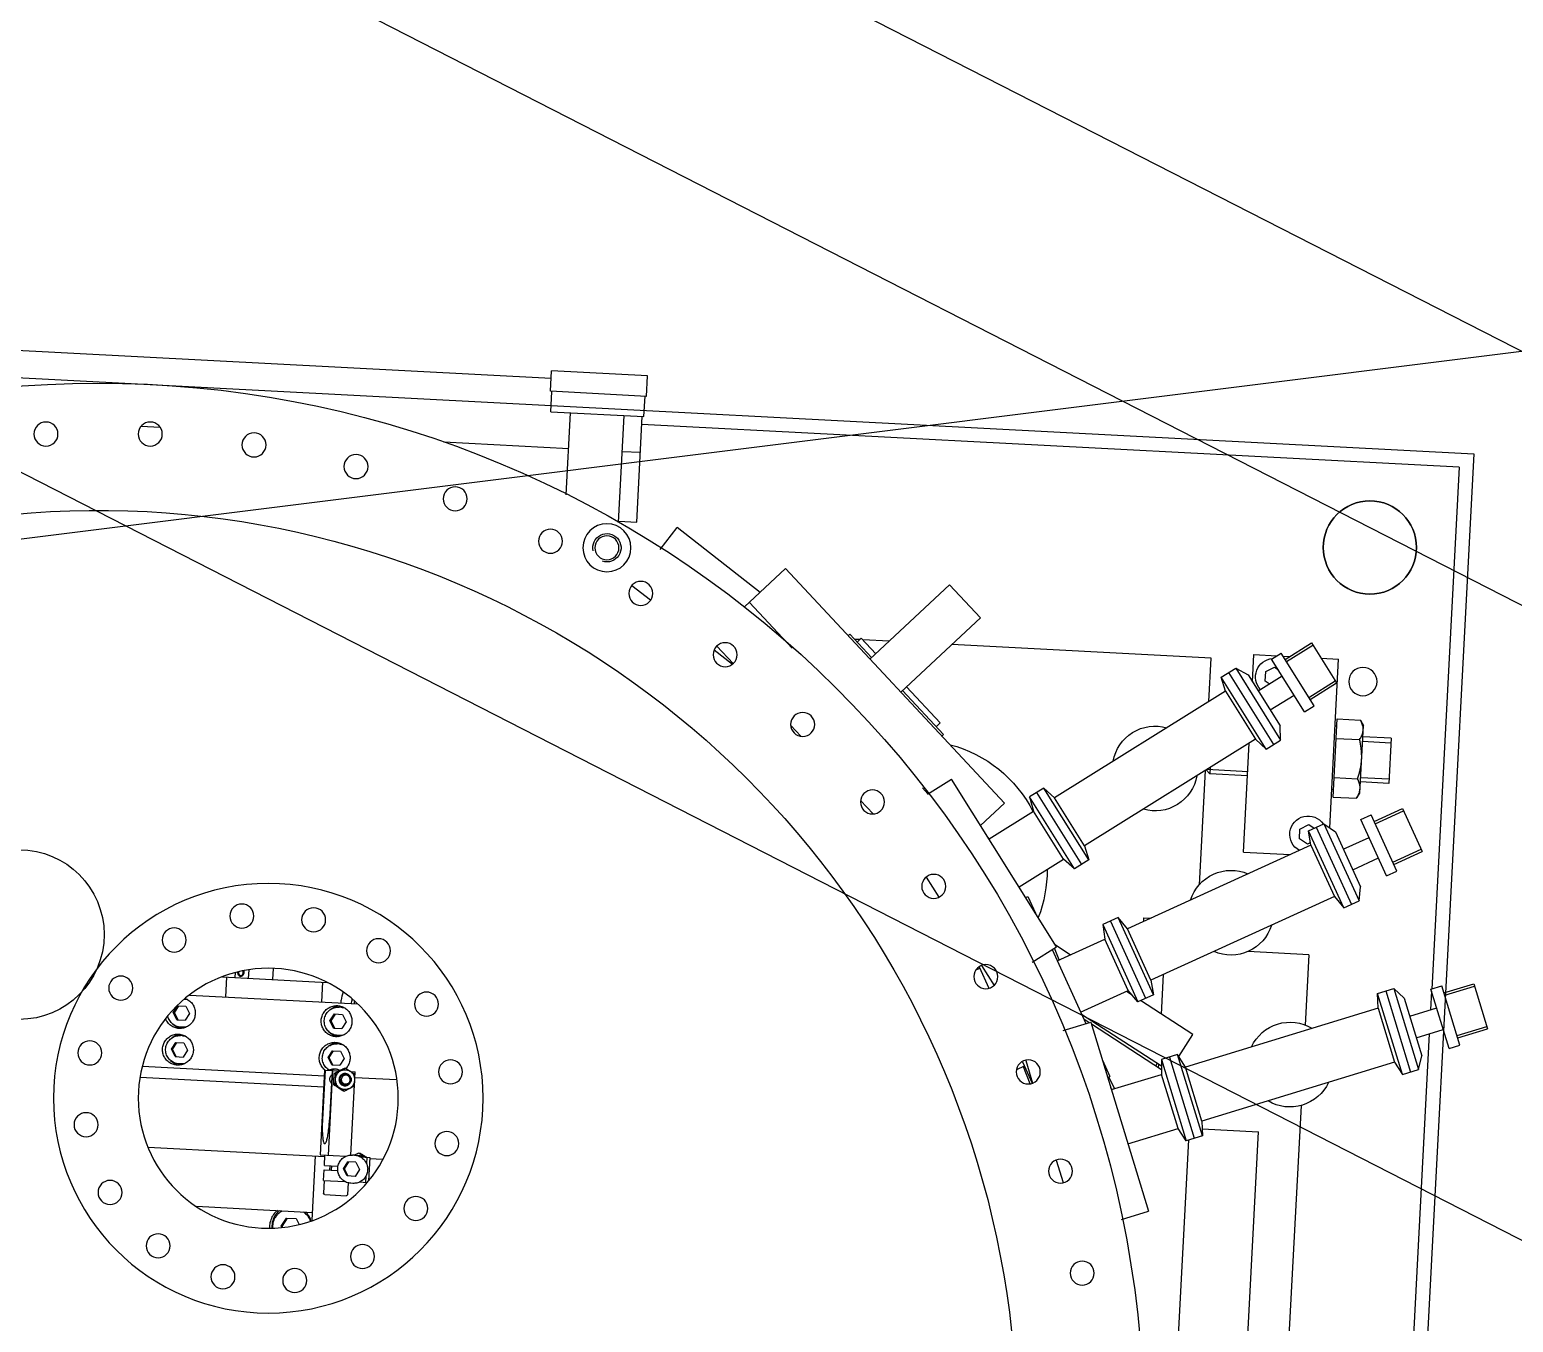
# Model space of a CAD drawing. Extents: x -50 to 48714, y -13211 to 6743.
# Drawn here: x 24162 to 24687, y -339 to 118 of the extents above; entities that cross this region are included whole.
import ezdxf

# ---------------------------------------------------------------- set-up
doc = ezdxf.new("R2010")
doc.units = 0
doc.header["$LTSCALE"] = 50
doc.layers.get('0').update_dxf_attribs({"linetype": 'CONTINUOUS'})
doc.layers.add('UE46_01$0$BETON', color=9, linetype='CONTINUOUS')
doc.layers.add('UE46_HMI$0$MEDIENVERSORGUN', color=40, linetype='CONTINUOUS')

# ---------------------------------------------------------------- blocks, each defined once
blk = doc.blocks.new('UE46_HMI')
at = {"layer": 'UE46_HMI$0$MEDIENVERSORGUN'}
blk.add_line((9447.06, 224.31), (6089.47, -195.47), dxfattribs=at)
blk = doc.blocks.new('UE46_01$0$GK_UE46PGM_O')
for p, q in [((-120.6, 382.3), (-86.6, 382.3)), ((-120.6, 375), (-120.6, 382.3)), ((-86.6, 375), (-86.6, 382.3)), ((-86.6, 379.5), (113.57, 379.5)), ((-120.6, 375), (-86.6, 375)), ((-120.1, 367.8), (-120.1, 375)), ((-87.1, 367.8), (-87.1, 375)), ((-87.1, 367.8), (-120.1, 367.8)), ((-119.5, 330.4), (-119.5, 367.8)), ((-113.1, 329.87), (-113.1, 367.8)), ((-94.1, 338.76), (-94.1, 367.8)), ((-409, 365), (-409, 180.13)), ((-409, 365), (-119.5, 365)), ((-119.5, 355), (-113.1, 355)), ((-94.1, 355), (-49.86, 355)), ((50.66, 355), (57.34, 355)), ((-164.4, 307.85), (-133.9, 329.2)), ((-128.29, 321.18), (-133.9, 329.2)), ((-113.1, 330.4), (-119.5, 330.4)), ((-254.59, 237.86), (-172.94, 316.7)), ((-159.15, 302.42), (-172.94, 316.7)), ((-242.67, 302.89), (-231.16, 314)), ((-204.41, 286.31), (-231.16, 314)), ((-118.99, 307.9), (-125.82, 303.12)), ((-360.17, 300.18), (-369.73, 286.53)), ((-351.65, 293.17), (-360.66, 299.48)), ((-351.16, 293.87), (-360.17, 300.18)), ((-215.92, 275.2), (-242.67, 302.89)), ((-160.79, 304.11), (-176.78, 288.67)), ((-370, 235.19), (-370, 295)), ((-363.8, 295), (-370, 295)), ((-362.25, 278.03), (-349.63, 296.05)), ((-350.37, 295), (-352.78, 295)), ((-346.35, 293.76), (-349.63, 296.05)), ((-340, 295), (-348.12, 295)), ((-340, 285.4), (-340, 295)), ((-204.97, 286.89), (-196.88, 294.7)), ((-196.32, 294.12), (-196.88, 294.7)), ((-358.97, 275.74), (-346.35, 293.76)), ((-333.82, 289.87), (-351.03, 265.29)), ((-347.5, 290.96), (-348.86, 290.18)), ((-344.5, 289.23), (-347.5, 290.96)), ((-344.5, 285.77), (-344.5, 289.23)), ((-333.82, 289.87), (-338.35, 287.75)), ((-328.91, 286.42), (-333.82, 289.87)), ((-325, 293), (-233.12, 293)), ((-325, 277.59), (-325, 293)), ((-210.87, 293), (-201.52, 293)), ((-206.36, 288.32), (-200.96, 293.53)), ((-199.57, 292.1), (-200.96, 293.53)), ((-200.45, 293), (-198.64, 293)), ((-360.72, 280.22), (-369.73, 286.53)), ((-360.23, 280.92), (-369.24, 287.23)), ((-338.35, 287.75), (-350.59, 270.27)), ((-342.18, 282.29), (-350.37, 288.03)), ((-331.36, 288.15), (-348.57, 263.57)), ((-346.11, 261.85), (-328.91, 286.42)), ((-345.95, 284.93), (-344.5, 285.77)), ((-330.68, 281.56), (-328.91, 286.42)), ((-150.09, 288.03), (-156.17, 282.16)), ((-149.25, 286.72), (-155.96, 282.02)), ((-346.77, 275.74), (-354.96, 281.47)), ((-330.68, 281.56), (-342.15, 265.18)), ((-330.68, 281.56), (-272.25, 240.65)), ((-378.93, 273.86), (-380, 272)), ((-370.6, 273.86), (-378.93, 273.86)), ((-370.6, 246.14), (-370.6, 273.86)), ((-358.97, 275.74), (-362.25, 278.03)), ((-231.77, 261.01), (-216.48, 275.77)), ((-230.46, 265.05), (-217.87, 277.21)), ((-390, 268), (-380, 268)), ((-390, 268), (-390, 252)), ((-380, 248), (-380, 272)), ((-370.6, 271.24), (-370, 271.24)), ((-351.03, 265.29), (-350.59, 270.27)), ((-380, 266.4), (-390, 266.4)), ((-370.6, 266.93), (-378.93, 266.93)), ((-346.11, 261.85), (-351.03, 265.29)), ((-342.15, 265.18), (-346.11, 261.85)), ((-342.15, 265.18), (-283.72, 224.27)), ((-340, 225), (-340, 263.67)), ((-229.07, 263.61), (-230.46, 265.05)), ((-231.21, 260.43), (-231.77, 261.01)), ((-177.74, 261.32), (-181.39, 257.8)), ((-380, 253.6), (-390, 253.6)), ((-390, 252), (-380, 252)), ((-370.6, 253.07), (-378.93, 253.07)), ((-325.61, 253.6), (-340, 253.6)), ((-340, 252), (-326.6, 252)), ((-326.6, 254.29), (-326.6, 252)), ((-326.6, 252), (-325.25, 253.35)), ((-325, 212.7), (-325, 253.17)), ((-378.93, 246.14), (-380, 248)), ((-370.6, 248.75), (-370, 248.75)), ((-395.37, 243.32), (-403.06, 228.54)), ((-386, 237.48), (-395.76, 242.56)), ((-385.61, 238.24), (-395.37, 243.32)), ((-370.6, 246.14), (-378.93, 246.14)), ((-285.5, 219.41), (-268.29, 243.98)), ((-283.04, 217.68), (-265.83, 242.26)), ((-275.67, 188.11), (-235.52, 245.45)), ((-272.25, 240.65), (-268.29, 243.98)), ((-268.29, 243.98), (-263.37, 240.54)), ((-227.26, 239.67), (-235.52, 245.45)), ((-225.35, 241.77), (-227.41, 239.77)), ((-394.54, 221.09), (-384.38, 240.61)), ((-390.99, 219.24), (-380.83, 238.76)), ((-380.83, 238.76), (-384.38, 240.61)), ((-367.89, 236.53), (-381.75, 209.92)), ((-367.89, 236.53), (-372.11, 233.85)), ((-362.57, 233.76), (-367.89, 236.53)), ((-283.72, 224.27), (-272.25, 240.65)), ((-280.58, 215.96), (-263.37, 240.54)), ((-263.37, 240.54), (-265.01, 235.58)), ((-246.62, 229.6), (-254.59, 237.86)), ((-375.19, 227.93), (-384.06, 232.55)), ((-372.11, 233.85), (-381.96, 214.92)), ((-365.23, 235.15), (-379.09, 208.54)), ((-376.42, 207.15), (-362.57, 233.76)), ((-362.5, 235.96), (-364.54, 234.79)), ((-363.69, 228.71), (-362.57, 233.76)), ((-359.5, 234.23), (-362.5, 235.96)), ((-359.5, 230.77), (-359.5, 234.23)), ((-276.48, 219.2), (-265.01, 235.58)), ((-249.86, 224.97), (-265.01, 235.58)), ((-203.77, 236.19), (-208.41, 231.71)), ((-393.3, 223.46), (-403.06, 228.54)), ((-392.91, 224.22), (-402.66, 229.3)), ((-363.69, 228.71), (-372.93, 210.97)), ((-363.69, 228.71), (-300.43, 195.78)), ((-363.49, 229.61), (-362.5, 229.03)), ((-362.5, 229.03), (-359.5, 230.77)), ((-390.99, 219.24), (-394.54, 221.09)), ((-378.88, 220.84), (-387.75, 225.45)), ((-340, 225), (-356.56, 225)), ((-283.72, 224.27), (-285.5, 219.41)), ((-249.91, 225.01), (-249.42, 225.6)), ((-285.5, 219.41), (-280.58, 215.96)), ((-280.58, 215.96), (-276.48, 219.2)), ((-261.33, 208.59), (-276.48, 219.2)), ((-381.75, 209.92), (-381.96, 214.92)), ((-372.93, 210.97), (-376.42, 207.15)), ((-372.93, 210.97), (-309.67, 178.04)), ((-228.37, 210.33), (-233.15, 203.5)), ((-376.42, 207.15), (-381.75, 209.92)), ((-264.64, 205.33), (-267.61, 199.63)), ((-263.88, 204.94), (-264.64, 205.33)), ((-310.79, 172.98), (-296.93, 199.59)), ((-306, 200), (-308.54, 200)), ((-306, 198.68), (-306, 200)), ((-300.43, 195.78), (-296.93, 199.59)), ((-296.93, 199.59), (-291.61, 196.82)), ((-309.67, 178.04), (-300.43, 195.78)), ((-294.27, 198.21), (-308.12, 171.6)), ((-291.61, 196.82), (-305.46, 170.21)), ((-291.61, 196.82), (-292.59, 191.7)), ((-365, 190), (-365, 165.04)), ((-365, 190), (-343.43, 190)), ((-301.82, 173.96), (-292.59, 191.7)), ((-276.18, 183.15), (-292.59, 191.7)), ((-274.15, 187.05), (-287.44, 161.52)), ((-280.7, 185.51), (-275.32, 188.61)), ((-276.89, 183.52), (-274.97, 187.62)), ((-267.31, 182.26), (-275.67, 188.11)), ((-423.75, 182.75), (-429.45, 167.1)), ((-413.71, 178.19), (-424.04, 181.95)), ((-413.41, 178.99), (-423.75, 182.75)), ((-420.03, 160.83), (-412.5, 181.5)), ((-416.27, 159.46), (-408.74, 180.13)), ((-408.74, 180.13), (-412.5, 181.5)), ((-409, 179.42), (-409, 172.77)), ((-395.63, 179.61), (-405.89, 151.42)), ((-392.81, 178.59), (-403.07, 150.4)), ((-395.63, 179.61), (-399.46, 176.4)), ((-389.99, 177.56), (-395.63, 179.61)), ((-314, 166.28), (-314, 180.29)), ((-249.54, 180.1), (-254.31, 173.29)), ((-248.74, 179.57), (-252.54, 172.25)), ((-247.77, 178.51), (-248.96, 179.13)), ((-401.74, 170.13), (-411.14, 173.55)), ((-399.46, 176.4), (-406.76, 156.35)), ((-400.25, 149.37), (-389.99, 177.56)), ((-390.44, 172.41), (-389.99, 177.56)), ((-309.67, 178.04), (-310.79, 172.98)), ((-305.46, 170.21), (-301.82, 173.96)), ((-303.27, 172.47), (-301.23, 173.65)), ((-285.41, 165.41), (-301.82, 173.96)), ((-390.44, 172.41), (-397.28, 153.61)), ((-390.44, 172.41), (-323.42, 148.01)), ((-325.5, 159.64), (-306.37, 170.68)), ((-310.79, 172.98), (-305.46, 170.21)), ((-419.11, 163.33), (-429.45, 167.1)), ((-418.82, 164.14), (-429.16, 167.9)), ((-404.48, 162.61), (-413.87, 166.04)), ((-409, 164.26), (-409, -164.26)), ((-314.95, 147.83), (-285.81, 164.65)), ((-288.54, 161.92), (-286.67, 163)), ((0.71, 165.98), (0.71, 162)), ((9.19, 162), (9.19, 164.98)), ((12.02, 162.8), (12.24, 162.8)), ((12.87, 164), (12.87, 164.07)), ((13.08, 164), (13.08, 164.02)), ((14.05, 163.78), (14.05, 162)), ((-416.27, 159.46), (-420.03, 160.83)), ((-320.88, 151.64), (-325.5, 159.64)), ((-315.02, 146.64), (-289.46, 161.39)), ((-289.18, 162.15), (-313.12, 96.38)), ((-279.63, 158.68), (-289.18, 162.15)), ((18.47, 162), (-18.67, 162)), ((-17, 162), (-17, 155)), ((17, 162), (17, 155)), ((-405.89, 151.42), (-406.76, 156.35)), ((-397.28, 153.61), (-400.25, 149.37)), ((-397.28, 153.61), (-330.26, 129.22)), ((-330.71, 124.06), (-320.45, 152.25)), ((-323.42, 148.01), (-320.45, 152.25)), ((-320.45, 152.25), (-314.81, 150.2)), ((29.66, 155), (-29.74, 155)), ((-28.7, 155), (-28.7, 155.8)), ((-27.68, 155), (-27.68, 156)), ((-24, 153.5), (-23.3, 153.5)), ((-23.97, 155), (-23.97, 156)), ((-400.25, 149.37), (-405.89, 151.42)), ((-330.26, 129.22), (-323.42, 148.01)), ((-317.63, 151.23), (-327.89, 123.04)), ((-314.81, 150.2), (-325.08, 122.01)), ((-314.81, 150.2), (-315.12, 144.99)), ((-314, 147.22), (-314, 148.38)), ((-312.92, 147.85), (-313.42, 148.71)), ((-293.99, 148.94), (-296.96, 143.24)), ((-266.88, 147.4), (-269.75, 139.52)), ((-24.65, 151), (-26.08, 148.5)), ((-26.08, 148.5), (-24.65, 146)), ((-21.79, 151), (-24.65, 151)), ((-20.75, 148.5), (-22.18, 151)), ((-22.18, 146), (-20.75, 148.5)), ((-20.36, 148.5), (-21.79, 151)), ((-21.79, 146), (-20.36, 148.5)), ((-20.75, 148.5), (-20.36, 148.5)), ((30.87, 151), (29.44, 148.5)), ((29.44, 148.5), (30.87, 146)), ((33.73, 151), (30.87, 151)), ((34.77, 148.5), (33.34, 151)), ((33.34, 146), (34.77, 148.5)), ((35.16, 148.5), (33.73, 151)), ((33.73, 146), (35.16, 148.5)), ((34.77, 148.5), (35.16, 148.5)), ((-321.96, 126.19), (-315.12, 144.99)), ((-297.73, 138.66), (-315.12, 144.99)), ((-298.6, 139.42), (-296.52, 143.01)), ((-296.21, 142.85), (-296.96, 143.24)), ((-265.76, 146.87), (-269.62, 139.44)), ((-266.07, 145.2), (-268.83, 139.28)), ((-263.91, 144.08), (-266.51, 145.43)), ((-21.79, 146), (-24.65, 146)), ((-24, 143.5), (-23.3, 143.5)), ((33.73, 146), (30.87, 146)), ((31.52, 143.5), (32.22, 143.5)), ((-365, 136.59), (-365, 34.5)), ((-298.55, 138.96), (-298.6, 139.04)), ((-297.79, 138.69), (-297.47, 139.38)), ((-24.65, 138), (-26.08, 135.5)), ((-21.79, 138), (-24.65, 138)), ((-24, 140.5), (-23.3, 140.5)), ((-20.75, 135.5), (-22.18, 138)), ((-20.36, 135.5), (-21.79, 138)), ((30.87, 138), (29.44, 135.5)), ((33.73, 138), (30.87, 138)), ((31.52, 140.5), (32.22, 140.5)), ((34.77, 135.5), (33.34, 138)), ((35.16, 135.5), (33.73, 138)), ((-26.34, 132.04), (-26.72, 132.04)), ((-26.08, 135.5), (-24.65, 133)), ((-21.79, 133), (-24.65, 133)), ((-23.33, 131.5), (-22.8, 131.5)), ((-22.18, 133), (-20.75, 135.5)), ((-21.79, 133), (-20.36, 135.5)), ((-20.75, 135.5), (-20.36, 135.5)), ((29.44, 135.5), (30.87, 133)), ((33.73, 133), (30.87, 133)), ((33.34, 133), (34.77, 135.5)), ((33.73, 133), (35.16, 135.5)), ((34.77, 135.5), (35.16, 135.5)), ((-350.5, -126.5), (-350.5, 126.5)), ((-330.5, 126.5), (-350.5, 126.5)), ((-330.26, 129.22), (-330.71, 124.06)), ((-325.08, 122.01), (-321.96, 126.19)), ((-304.57, 119.87), (-321.96, 126.19)), ((-30.25, 129), (-45, 129)), ((-30.25, 101.46), (-30.25, 131)), ((-28.55, 131), (-30.25, 131)), ((-19.38, 131), (-24.51, 131)), ((-22.87, 130.02), (-23.26, 130.02)), ((-22.87, 125.98), (-23.26, 125.98)), ((-22.33, 101), (-22.33, 131)), ((-22.04, 131), (-22.04, 113.5)), ((-19.53, 131), (-19.53, 113.5)), ((-19.38, 131), (-19.38, 101)), ((45.08, 129), (-19.38, 129)), ((31.52, 130.5), (32.22, 130.5)), ((-330.71, 124.06), (-325.08, 122.01)), ((-326, -122.35), (-326, 122.35)), ((-26.34, 123.96), (-26.72, 123.96)), ((-19.38, 125), (45.61, 125)), ((-279.49, 112.77), (-282.35, 104.9)), ((-41.52, 100.5), (-36.98, 100.5)), ((-36.98, 101), (-36.98, 92.74)), ((-33.62, 101), (-36.98, 101)), ((-35.93, 101), (-35.93, 98.67)), ((-32.97, 102.27), (-33.53, 102.27)), ((-31.47, 101.5), (-30.77, 101.5)), ((-19.38, 101), (-28.62, 101)), ((-21.06, 97.25), (-21.06, 101)), ((41.54, 100.5), (-21.06, 100.5)), ((-17.76, 77.71), (-17.76, 100.5)), ((-303.71, 92.95), (-313.12, 96.38)), ((-32.12, 99), (-33.55, 96.5)), ((-33.55, 96.5), (-32.12, 94)), ((-32.12, 99), (-29.26, 99)), ((-28.22, 96.5), (-29.65, 99)), ((-29.65, 94), (-28.22, 96.5)), ((-27.83, 96.5), (-29.26, 99)), ((-29.26, 94), (-27.83, 96.5)), ((-28.22, 96.5), (-27.83, 96.5)), ((-21.06, 97.25), (-25.86, 97.25)), ((-21.06, 95.75), (-25.86, 95.75)), ((-23.55, 97.25), (-23.55, 95.75)), ((-23.05, 95.75), (-23.05, 97.25)), ((-21.06, 92), (-21.06, 95.75)), ((-36.5, 92), (-33.62, 92)), ((-35.93, 94.33), (-35.93, 92)), ((-32.12, 94), (-29.26, 94)), ((-31.47, 91.5), (-30.77, 91.5)), ((-29.8, 91.61), (-29.8, 87.5)), ((-21.06, 92), (-28.62, 92)), ((-21.3, 92), (-21.3, 87.5)), ((-21.8, 87), (-29.3, 87)), ((23.36, 80.5), (-17.76, 80.5)), ((-12.11, 78), (-13.25, 76.02)), ((-8.66, 78), (-12.11, 78)), ((-7.28, 75), (-9.01, 78)), ((-6.93, 75), (-8.66, 78)), ((-7.49, 74.63), (-7.28, 75)), ((-7.28, 75), (-6.93, 75)), ((-7.16, 74.6), (-6.93, 75))]:
    blk.add_line(p, q)
for points in [[(11.03, 164.53), (11.01, 164.44), (10.99, 164.36), (10.98, 164.27), (10.97, 164.18), (10.96, 164.09), (10.96, 164)], [(10.96, 164), (10.98, 163.71), (11.04, 163.43), (11.14, 163.17), (11.27, 162.94), (11.43, 162.75), (11.61, 162.62), (11.81, 162.53), (12.02, 162.5), (12.23, 162.53), (12.43, 162.61), (12.61, 162.75), (12.77, 162.94), (12.9, 163.17), (13, 163.42), (13.06, 163.7), (13.08, 164)], [(11.24, 164.47), (11.22, 164.4), (11.2, 164.32), (11.19, 164.24), (11.18, 164.16), (11.17, 164.09), (11.17, 164)], [(12.02, 162.8), (11.86, 162.82), (11.7, 162.89), (11.55, 163), (11.42, 163.15), (11.32, 163.33), (11.24, 163.54), (11.19, 163.76), (11.17, 164)], [(12.87, 164), (12.85, 163.77), (12.81, 163.54), (12.73, 163.34), (12.62, 163.15), (12.49, 163), (12.35, 162.89), (12.19, 162.82), (12.02, 162.8)], [(-28.61, 128), (-28.58, 128.31), (-28.49, 128.61), (-28.35, 128.89), (-28.15, 129.13), (-27.91, 129.33), (-27.64, 129.48), (-27.34, 129.57), (-27.03, 129.6), (-26.72, 129.57), (-26.43, 129.48), (-26.15, 129.33), (-25.91, 129.13), (-25.71, 128.89), (-25.57, 128.61), (-25.48, 128.32), (-25.45, 128)], [(-28.61, 128), (-28.58, 127.69), (-28.49, 127.39), (-28.35, 127.11), (-28.15, 126.87), (-27.91, 126.67), (-27.64, 126.52), (-27.34, 126.43), (-27.03, 126.4), (-26.72, 126.43), (-26.43, 126.52), (-26.15, 126.67), (-25.91, 126.87), (-25.71, 127.11), (-25.57, 127.39), (-25.48, 127.68), (-25.45, 128)], [(-26.76, 130), (-26.38, 129.96), (-26.01, 129.85), (-25.67, 129.67), (-25.36, 129.41), (-25.12, 129.11), (-24.94, 128.77), (-24.82, 128.4), (-24.78, 128)], [(-26.76, 126), (-26.38, 126.04), (-26.01, 126.15), (-25.67, 126.33), (-25.36, 126.59), (-25.12, 126.89), (-24.94, 127.23), (-24.82, 127.6), (-24.78, 128)]]:
    blk.add_lwpolyline(points)
for centre, radius in [((17.15, 350.57), 4.25), ((54, 352.5), 4.25), ((90.85, 350.57), 4.25), ((-379, 335), 16.5), ((-19.29, 344.8), 4.25), ((-54.93, 335.25), 4.25), ((-109.44, 320.76), 8.5), ((-89.37, 322.02), 4.25), ((-109.44, 320.76), 4.25), ((-122.25, 305.27), 4.25), ((-379, 287.5), 5), ((-153.19, 285.18), 4.25), ((-181.87, 261.96), 4.25), ((-207.96, 235.87), 4.25), ((-231.18, 207.19), 4.25), ((0, 120), 76), ((-12.71, 183.9), 4.25), ((12.71, 183.9), 4.25), ((-251.27, 176.25), 4.25), ((-36.2, 174.17), 4.25), ((36.2, 174.17), 4.25), ((0, 120), 46), ((-54.17, 156.2), 4.25), ((54.17, 156.2), 4.25), ((-268.02, 143.37), 4.25), ((-63.9, 132.71), 4.25), ((63.9, 132.71), 4.25), ((-281.25, 108.93), 4.25), ((-63.9, 107.29), 4.25), ((63.9, 107.29), 4.25), ((-54.17, 83.8), 4.25), ((54.17, 83.8), 4.25), ((-290.8, 73.29), 4.25), ((-36.2, 65.83), 4.25), ((36.2, 65.83), 4.25), ((-12.71, 56.1), 4.25), ((12.71, 56.1), 4.25)]:
    blk.add_circle(centre, radius)
for centre, radius, start, end in [((54, 0), 370, 81.4507, 61.9719), ((-109.44, 320.76), 5, 345, 285), ((54, 0), 325, 10.3501, 235.0113), ((-347.5, 287.5), 6.5, 314.1957, 81.8562), ((-307.2, 252.92), 15, 6.9373, 103.0627), ((-225, 212.5), 46, 101.7245, 150.0512), ((-307.2, 252.92), 15, 186.9373, 283.0627), ((-362.5, 232.5), 6.5, 295.3407, 142.849), ((-336.68, 203.37), 15, 14.4373, 110.5627), ((-225, 212.5), 46, 176.5959, 198.1844), ((-336.68, 203.37), 15, 194.4373, 290.5627), ((-360.35, 150.81), 15, 21.9373, 118.0627), ((-360.35, 150.81), 15, 201.9373, 298.0627), ((-284.85, 139.23), 13.75, 179.2228, 180.7771), ((-29.3, 87.5), 0.5, 180, 270), ((-21.8, 87.5), 0.5, 270, 0)]:
    blk.add_arc(centre, radius, start, end)
for points, start_tangent, end_tangent in [([(-380, 270.39), (-379.95, 271.09), (-379.81, 271.79), (-379.59, 272.48), (-379.29, 273.17), (-378.93, 273.86)], (0, 1), (0.5, 0.866025)), ([(-378.93, 266.93), (-379.29, 267.62), (-379.59, 268.3), (-379.81, 268.99), (-379.95, 269.69), (-380, 270.39)], (-0.5, 0.866025), (0, 1)), ([(-380, 260), (-379.95, 261.4), (-379.81, 262.79), (-379.59, 264.18), (-379.29, 265.55), (-378.93, 266.93)], (0, 1), (0.27735, 0.960769)), ([(-378.93, 253.07), (-379.29, 254.45), (-379.59, 255.82), (-379.81, 257.2), (-379.95, 258.6), (-380, 260)], (-0.27735, 0.960769), (0, 1)), ([(-380, 249.61), (-379.95, 250.31), (-379.81, 251), (-379.59, 251.69), (-379.29, 252.38), (-378.93, 253.07)], (0, 1), (0.5, 0.866025)), ([(-378.93, 246.14), (-379.29, 246.83), (-379.59, 247.52), (-379.81, 248.21), (-379.95, 248.91), (-380, 249.61)], (-0.5, 0.866025), (0, 1)), ([(11.21, 164.48), (11.17, 164.35), (11.14, 164)], (-0.283552, -0.958957), (0, -1)), ([(11.14, 164), (11.17, 163.65), (11.28, 163.32), (11.44, 163.06), (11.65, 162.86), (11.9, 162.76), (12.02, 162.75)], (0, -1), (1, 0)), ([(11.17, 164), (11.19, 164.25), (11.24, 164.47)], (0, 1), (0.290433, 0.956895)), ([(12.02, 162.8), (11.93, 162.81), (11.76, 162.86), (11.6, 162.96), (11.45, 163.11), (11.33, 163.29), (11.25, 163.51), (11.19, 163.75), (11.17, 164)], (-1, 0), (0, 1)), ([(12.87, 164), (12.85, 163.75), (12.8, 163.51), (12.71, 163.29), (12.59, 163.11), (12.45, 162.96), (12.28, 162.86), (12.11, 162.81), (12.02, 162.8)], (0, -1), (-1, 0)), ([(12.02, 162.75), (12.15, 162.76), (12.39, 162.86), (12.6, 163.06), (12.76, 163.32), (12.87, 163.65), (12.9, 164)], (1, 0), (0, 1)), ([(12.87, 164.07), (12.87, 164)], (0.041747, -0.999128), (0, -1)), ([(12.9, 164), (12.9, 164.06)], (0, 1), (-0.035227, 0.999379)), ([(-24.5, 158.87), (-23.97, 156)], (0.356153, -0.934428), (0, -1)), ([(-22.7, 154), (-23.47, 153.94), (-24.96, 153.5), (-26.27, 152.66), (-27.28, 151.47), (-27.93, 150.05), (-28.15, 148.5)], (-1, 0), (0, -1)), ([(-27.7, 156.51), (-27.68, 156)], (0.103247, -0.994656), (0, -1)), ([(-24, 153.5), (-24.71, 153.45), (-25.22, 153.35)], (-1, 0), (-0.968831, -0.247722)), ([(-18.33, 148.5), (-18.41, 149.37), (-18.63, 150.21), (-19, 151), (-19.5, 151.71), (-20.11, 152.33), (-20.82, 152.83), (-21.6, 153.2), (-22.44, 153.42), (-23.3, 153.5)], (0, 1), (-1, 0)), ([(-22.32, 153.73), (-22.72, 153.85)], (-0.950279, 0.3114), (-0.971446, 0.237259)), ([(-17.24, 148.5), (-17.46, 150.05), (-18.11, 151.47), (-19.13, 152.66), (-20.43, 153.5), (-21.92, 153.94), (-22.7, 154)], (0, 1), (-1, 0)), ([(-20.32, 152.55), (-20.8, 152.95), (-22.32, 153.73)], (-0.733865, 0.679295), (-0.950279, 0.3114)), ([(31.21, 153.75), (30.56, 153.5), (29.25, 152.66), (28.24, 151.47), (27.59, 150.05), (27.37, 148.5)], (-0.954317, -0.298796), (0, -1)), ([(31.47, 153.5), (30.81, 153.45), (30.3, 153.35)], (-0.999949, -0.0101), (-0.968831, -0.247722)), ([(31.52, 153.5), (31.47, 153.5)], (-1, 0), (-0.999949, -0.0101)), ([(-28.15, 148.5), (-27.93, 146.95), (-27.28, 145.53), (-26.27, 144.34), (-24.96, 143.5), (-23.47, 143.06), (-22.7, 143)], (0, -1), (1, 0)), ([(-23.3, 143.5), (-22.44, 143.58), (-21.6, 143.8), (-20.82, 144.17), (-20.11, 144.67), (-19.5, 145.29), (-19, 146), (-18.63, 146.79), (-18.41, 147.63), (-18.33, 148.5)], (1, 0), (0, 1)), ([(-22.7, 143), (-21.92, 143.06), (-20.43, 143.5), (-19.13, 144.34), (-18.11, 145.53), (-17.46, 146.95), (-17.24, 148.5)], (1, 0), (0, 1)), ([(27.37, 148.5), (27.59, 146.95), (28.24, 145.53), (29.25, 144.34), (30.56, 143.5), (32.05, 143.06), (32.82, 143)], (0, -1), (1, 0)), ([(32.22, 143.5), (33.09, 143.58), (33.92, 143.8), (34.7, 144.17), (35.41, 144.67), (36.02, 145.29), (36.52, 146), (36.89, 146.79), (37.02, 147.22)], (1, 0), (0.254073, 0.967185)), ([(-25.22, 143.65), (-24.71, 143.55), (-24, 143.5)], (0.968831, -0.247722), (1, 0)), ([(-23.53, 143.02), (-22.72, 143.15)], (0.99617, 0.087438), (0.971446, 0.237259)), ([(-22.72, 143.15), (-22.32, 143.27)], (0.971446, 0.237259), (0.950279, 0.3114)), ([(-22.32, 143.27), (-20.8, 144.05), (-20.32, 144.45)], (0.950279, 0.3114), (0.733865, 0.679296)), ([(30.3, 143.65), (30.81, 143.55), (31.52, 143.5)], (0.968831, -0.247722), (1, 0)), ([(31.99, 143.02), (32.8, 143.15)], (0.99617, 0.087438), (0.971446, 0.237259)), ([(32.8, 143.15), (33.2, 143.27)], (0.971446, 0.237259), (0.950279, 0.3114)), ([(32.82, 143), (33.6, 143.06), (35.09, 143.5), (36.4, 144.34), (37.41, 145.53), (37.75, 146.14)], (1, 0), (0.4264, 0.904535)), ([(33.2, 143.27), (34.72, 144.05), (35.21, 144.45)], (0.950279, 0.3114), (0.733865, 0.679296)), ([(-22.7, 141), (-23.47, 140.94), (-24.96, 140.5), (-26.27, 139.66), (-27.28, 138.47), (-27.93, 137.05), (-28.15, 135.5)], (-1, 0), (0, -1)), ([(-24, 140.5), (-24.71, 140.45), (-25.22, 140.35)], (-1, 0), (-0.968831, -0.247722)), ([(-18.33, 135.5), (-18.41, 136.37), (-18.63, 137.21), (-19, 138), (-19.5, 138.71), (-20.11, 139.33), (-20.82, 139.83), (-21.6, 140.2), (-22.44, 140.42), (-23.3, 140.5)], (0, 1), (-1, 0)), ([(-22.32, 140.73), (-22.72, 140.85)], (-0.950279, 0.3114), (-0.971446, 0.237259)), ([(-17.24, 135.5), (-17.46, 137.05), (-18.11, 138.47), (-19.13, 139.66), (-20.43, 140.5), (-21.92, 140.94), (-22.7, 141)], (0, 1), (-1, 0)), ([(-20.32, 139.55), (-20.8, 139.95), (-22.32, 140.73)], (-0.733865, 0.679295), (-0.950279, 0.3114)), ([(32.82, 141), (32.05, 140.94), (30.56, 140.5), (29.25, 139.66), (28.24, 138.47), (27.59, 137.05), (27.37, 135.5)], (-1, 0), (0, -1)), ([(31.52, 140.5), (30.81, 140.45), (30.3, 140.35)], (-1, 0), (-0.968831, -0.247722)), ([(37.19, 135.5), (37.11, 136.37), (36.89, 137.21), (36.52, 138), (36.02, 138.71), (35.41, 139.33), (34.7, 139.83), (33.92, 140.2), (33.09, 140.42), (32.22, 140.5)], (0, 1), (-1, 0)), ([(33.2, 140.73), (32.8, 140.85)], (-0.950279, 0.3114), (-0.971446, 0.237259)), ([(38.28, 135.5), (38.06, 137.05), (37.41, 138.47), (36.4, 139.66), (35.09, 140.5), (33.6, 140.94), (32.82, 141)], (0, 1), (-1, 0)), ([(35.21, 139.55), (34.72, 139.95), (33.2, 140.73)], (-0.733865, 0.679295), (-0.950279, 0.3114)), ([(-28.49, 131.03), (-28.14, 131.24), (-27.79, 131.44), (-27.43, 131.64), (-27.08, 131.84), (-26.72, 132.04)], (0.863618, 0.504147), (0.87397, 0.485981)), ([(-25.03, 131.03), (-25.44, 131.23), (-25.87, 131.38), (-26.31, 131.47), (-26.76, 131.5), (-27.22, 131.47), (-27.66, 131.38), (-28.09, 131.23), (-28.49, 131.03)], (-0.863618, 0.504147), (-0.863618, -0.504147)), ([(-28.15, 135.5), (-27.93, 133.95), (-27.28, 132.53), (-26.85, 131.93)], (0, -1), (0.6456, -0.763675)), ([(-26.72, 132.04), (-26.39, 131.84), (-26.06, 131.64), (-25.72, 131.44), (-25.38, 131.24), (-25.03, 131.03)], (0.852045, -0.523469), (0.863618, -0.504147)), ([(-24.56, 131.03), (-24.91, 131.24), (-25.27, 131.44), (-25.62, 131.64), (-25.98, 131.84), (-26.34, 132.04)], (-0.863618, 0.504147), (-0.87397, 0.485981)), ([(-24.8, 131.17), (-24.77, 131.18), (-24.31, 131.36), (-23.83, 131.46), (-23.33, 131.5)], (0.904262, 0.426979), (1, 0)), ([(-23.33, 131.5), (-22.84, 131.46), (-22.36, 131.36), (-21.9, 131.18), (-21.56, 131.01)], (1, 0), (0.856199, -0.516646)), ([(-22.8, 131.5), (-22.2, 131.45), (-21.62, 131.29), (-21.07, 131.03), (-21.02, 131)], (1, 0), (0.855976, -0.517015)), ([(-21.08, 131.03), (-20.82, 131.17), (-20.11, 131.67), (-19.5, 132.29), (-19, 133), (-18.63, 133.79), (-18.41, 134.63), (-18.33, 135.5)], (0.893546, 0.448973), (0, 1)), ([(-20.88, 130.99), (-20.8, 131.05), (-20.32, 131.45)], (0.818343, 0.57473), (0.733865, 0.679296)), ([(-19.53, 131.02), (-19.13, 131.34), (-18.11, 132.53), (-17.46, 133.95), (-17.24, 135.5)], (0.812517, 0.582938), (0, 1)), ([(27.37, 135.5), (27.59, 133.95), (28.24, 132.53), (29.25, 131.34), (30.56, 130.5), (32.05, 130.06), (32.82, 130)], (0, -1), (1, 0)), ([(32.22, 130.5), (33.09, 130.58), (33.92, 130.8), (34.7, 131.17), (35.41, 131.67), (36.02, 132.29), (36.52, 133), (36.89, 133.79), (37.11, 134.63), (37.19, 135.5)], (1, 0), (0, 1)), ([(32.82, 130), (33.6, 130.06), (35.09, 130.5), (36.4, 131.34), (37.41, 132.53), (38.06, 133.95), (38.28, 135.5)], (1, 0), (0, 1)), ([(33.2, 130.27), (34.72, 131.05), (35.21, 131.45)], (0.950279, 0.3114), (0.733865, 0.679296)), ([(-30.22, 128), (-30.19, 128.46), (-30.11, 128.91), (-29.96, 129.34), (-29.76, 129.75), (-29.51, 130.13), (-29.21, 130.47), (-28.87, 130.78), (-28.49, 131.03)], (0, 1), (0.863618, 0.504147)), ([(-30.22, 128), (-30.22, 128.41), (-30.22, 128.81), (-30.21, 129.22), (-30.19, 129.62), (-30.18, 130.02)], (0, 1), (0.04263, 0.999091)), ([(-30.18, 125.98), (-30.19, 126.38), (-30.21, 126.78), (-30.22, 127.19), (-30.22, 127.59), (-30.22, 128)], (-0.04263, 0.999091), (0, 1)), ([(-28.49, 124.97), (-28.87, 125.22), (-29.21, 125.53), (-29.51, 125.87), (-29.76, 126.25), (-29.96, 126.66), (-30.11, 127.09), (-30.19, 127.54), (-30.22, 128)], (-0.863618, 0.504147), (0, 1)), ([(-30.18, 130.02), (-29.85, 130.22), (-29.52, 130.42), (-29.18, 130.62), (-28.84, 130.83), (-28.49, 131.03)], (0.852045, 0.523469), (0.863618, 0.504147)), ([(-28.49, 124.97), (-28.84, 125.17), (-29.18, 125.38), (-29.52, 125.58), (-29.85, 125.78), (-30.18, 125.98)], (-0.863618, 0.504147), (-0.852045, 0.523469)), ([(-26.97, 130), (-27.18, 129.99), (-27.58, 129.9), (-27.96, 129.73), (-28.29, 129.49), (-28.57, 129.18), (-28.78, 128.81), (-28.9, 128.42), (-28.95, 128)], (-1, 0), (0, -1)), ([(-28.95, 128), (-28.9, 127.58), (-28.78, 127.19), (-28.57, 126.82), (-28.29, 126.51), (-27.96, 126.27), (-27.58, 126.1), (-27.18, 126.01), (-26.97, 126)], (0, -1), (1, 0)), ([(-28.61, 128), (-28.58, 128.33), (-28.47, 128.65), (-28.31, 128.94), (-28.09, 129.19), (-27.82, 129.39), (-27.52, 129.52), (-27.19, 129.59), (-26.86, 129.59), (-26.54, 129.52), (-26.24, 129.39), (-25.97, 129.19), (-25.75, 128.94), (-25.58, 128.65), (-25.48, 128.33), (-25.45, 128)], (0, 1), (0, -1)), ([(-25.45, 128), (-25.48, 127.67), (-25.58, 127.35), (-25.75, 127.06), (-25.97, 126.81), (-26.24, 126.61), (-26.54, 126.48), (-26.86, 126.41), (-27.19, 126.41), (-27.52, 126.48), (-27.82, 126.61), (-28.09, 126.81), (-28.31, 127.06), (-28.47, 127.35), (-28.58, 127.67), (-28.61, 128)], (0, -1), (0, 1)), ([(-28.5, 129.25), (-28.49, 129.27), (-28.27, 129.53), (-28.02, 129.75), (-27.73, 129.92), (-27.42, 130.05), (-27.1, 130.13), (-26.76, 130.16)], (0.57604, 0.817422), (1, 0)), ([(-26.76, 125.84), (-27.1, 125.87), (-27.42, 125.95), (-27.73, 126.08), (-28.02, 126.25), (-28.27, 126.47), (-28.49, 126.73), (-28.5, 126.75)], (-1, 0), (-0.57604, 0.817422)), ([(-24.99, 128), (-25.04, 128.42), (-25.16, 128.81), (-25.37, 129.18), (-25.65, 129.49), (-25.98, 129.73), (-26.36, 129.9), (-26.76, 129.99), (-26.97, 130)], (0, 1), (-1, 0)), ([(-26.97, 126), (-26.76, 126.01), (-26.36, 126.1), (-25.98, 126.27), (-25.65, 126.51), (-25.37, 126.82), (-25.16, 127.19), (-25.04, 127.58), (-24.99, 128)], (1, 0), (0, 1)), ([(-26.76, 130.16), (-26.43, 130.13), (-26.1, 130.05), (-25.79, 129.92), (-25.51, 129.75), (-25.25, 129.53), (-25.03, 129.27), (-24.86, 128.98), (-24.73, 128.67), (-24.65, 128.34), (-24.63, 128), (-24.65, 127.66), (-24.73, 127.33), (-24.86, 127.02), (-25.03, 126.73), (-25.25, 126.47), (-25.51, 126.25), (-25.79, 126.08), (-26.1, 125.95), (-26.43, 125.87), (-26.76, 125.84)], (1, 0), (-1, 0)), ([(-25.03, 131.03), (-24.68, 130.83), (-24.33, 130.62), (-23.97, 130.42), (-23.62, 130.22), (-23.26, 130.02)], (0.863618, -0.504147), (0.87397, -0.485981)), ([(-25.03, 131.03), (-24.66, 130.78), (-24.32, 130.47), (-24.02, 130.13), (-23.77, 129.75), (-23.68, 129.58)], (0.863618, -0.504147), (0.448709, -0.893678)), ([(-23.68, 126.42), (-23.77, 126.25), (-24.02, 125.87), (-24.32, 125.53), (-24.66, 125.22), (-25.03, 124.97)], (-0.448709, -0.893678), (-0.863618, -0.504147)), ([(-23.26, 125.98), (-23.62, 125.78), (-23.97, 125.58), (-24.33, 125.38), (-24.68, 125.17), (-25.03, 124.97)], (-0.87397, -0.485981), (-0.863618, -0.504147)), ([(-24.51, 131), (-24.56, 131.03)], (-0.863229, 0.504813), (-0.863618, 0.504147)), ([(-24.56, 124.97), (-24.21, 125.17), (-23.87, 125.38), (-23.53, 125.58), (-23.2, 125.78), (-22.87, 125.98)], (0.863618, 0.504147), (0.852045, 0.523469)), ([(-22.87, 130.02), (-23.2, 130.22), (-23.53, 130.42), (-23.87, 130.62), (-24.21, 130.83), (-24.51, 131)], (-0.852045, 0.523469), (-0.863229, 0.504813)), ([(-23.68, 129.58), (-23.56, 129.34), (-23.42, 128.91), (-23.33, 128.46), (-23.3, 128)], (0.448709, -0.893678), (0, -1)), ([(-23.3, 128), (-23.33, 127.54), (-23.42, 127.09), (-23.56, 126.66), (-23.68, 126.42)], (0, -1), (-0.448709, -0.893678)), ([(-23.26, 130.02), (-23.27, 129.62), (-23.28, 129.22), (-23.29, 128.81), (-23.3, 128.41), (-23.3, 128)], (-0.04263, -0.999091), (0, -1)), ([(-23.3, 128), (-23.3, 127.59), (-23.29, 127.19), (-23.28, 126.78), (-23.27, 126.38), (-23.26, 125.98)], (0, -1), (0.04263, -0.999091)), ([(-22.83, 128), (-22.83, 128.41), (-22.84, 128.81), (-22.85, 129.22), (-22.86, 129.62), (-22.87, 130.02)], (0, 1), (-0.04263, 0.999091)), ([(-22.87, 125.98), (-22.86, 126.38), (-22.85, 126.78), (-22.84, 127.19), (-22.83, 127.59), (-22.83, 128)], (0.04263, 0.999091), (0, 1)), ([(-22.03, 126.5), (-21.94, 126.59), (-21.68, 126.95), (-21.51, 127.35), (-21.42, 127.78), (-21.42, 128.22), (-21.51, 128.65), (-21.68, 129.05), (-21.94, 129.41), (-22.03, 129.5)], (0.712045, 0.702134), (-0.712045, 0.702134)), ([(-19.37, 128.49), (-19.34, 128)], (0.137349, -0.990523), (0, -1)), ([(-19.34, 128), (-19.37, 127.51)], (0, -1), (-0.137332, -0.990525)), ([(30.3, 130.65), (30.81, 130.55), (31.52, 130.5)], (0.968831, -0.247722), (1, 0)), ([(31.99, 130.02), (32.8, 130.15)], (0.99617, 0.087438), (0.971446, 0.237259)), ([(32.8, 130.15), (33.2, 130.27)], (0.971446, 0.237259), (0.950279, 0.3114)), ([(-26.72, 123.96), (-27.08, 124.16), (-27.43, 124.36), (-27.79, 124.56), (-28.14, 124.76), (-28.49, 124.97)], (-0.87397, 0.485981), (-0.863618, 0.504147)), ([(-28.49, 124.97), (-28.09, 124.77), (-27.66, 124.62), (-27.22, 124.53), (-26.76, 124.5), (-26.31, 124.53), (-25.87, 124.62), (-25.44, 124.77), (-25.03, 124.97)], (0.863618, -0.504147), (0.863618, 0.504147)), ([(-25.03, 124.97), (-25.38, 124.76), (-25.72, 124.56), (-26.06, 124.36), (-26.39, 124.16), (-26.72, 123.96)], (-0.863618, -0.504147), (-0.852045, -0.523469)), ([(-26.34, 123.96), (-25.98, 124.16), (-25.62, 124.36), (-25.27, 124.56), (-24.91, 124.76), (-24.56, 124.97)], (0.87397, 0.485981), (0.863618, 0.504147)), ([(-20.78, 105.01), (-20.88, 105.02), (-21.06, 105.21), (-21.24, 105.59), (-21.41, 106.14), (-21.57, 106.85), (-21.7, 107.72), (-21.82, 108.71), (-21.91, 109.81), (-21.98, 110.99), (-22.02, 112.23), (-22.04, 113.5)], (-1, 0), (0, 1)), ([(-19.53, 113.5), (-19.54, 112.23), (-19.58, 110.99), (-19.65, 109.81), (-19.74, 108.71), (-19.86, 107.72), (-20, 106.85), (-20.15, 106.14), (-20.32, 105.59), (-20.5, 105.21), (-20.69, 105.02), (-20.78, 105.01)], (0, -1), (-1, 0)), ([(-33.62, 101.01), (-34.15, 100.71), (-34.72, 100.28), (-35.22, 99.77), (-35.64, 99.2), (-35.98, 98.58), (-36.23, 97.91), (-36.38, 97.21), (-36.43, 96.5)], (-0.899633, -0.436647), (0, -1)), ([(-33.53, 102.27), (-34.04, 101.99), (-34.55, 101.7), (-35.06, 101.41), (-35.56, 101.12), (-35.77, 101)], (-0.873305, -0.487174), (-0.86545, -0.500995)), ([(-35.1, 101), (-34.89, 101.12), (-34.4, 101.41), (-33.92, 101.7), (-33.44, 101.99), (-32.97, 102.27)], (0.862847, 0.505466), (0.85406, 0.520174)), ([(-32.2, 101.45), (-32.26, 101.46), (-32.91, 101.5), (-33.56, 101.46), (-34.19, 101.33), (-34.81, 101.12), (-35.05, 101.01)], (-0.989497, 0.144552), (-0.900395, -0.435074)), ([(-31.47, 101.5), (-32.18, 101.45), (-32.87, 101.3), (-33.53, 101.05), (-33.62, 101.01)], (-1, 0), (-0.899633, -0.436647)), ([(-32.97, 102.27), (-32.45, 101.99), (-31.95, 101.7), (-31.58, 101.49)], (0.873305, -0.487174), (0.868953, -0.494895)), ([(-25.81, 96.5), (-25.87, 97.28), (-26.05, 98.05), (-26.35, 98.77), (-26.75, 99.44), (-27.26, 100.04), (-27.85, 100.55), (-28.52, 100.96), (-29.24, 101.26), (-29.99, 101.44), (-30.77, 101.5)], (0, 1), (-1, 0)), ([(-36.43, 96.5), (-36.38, 95.79), (-36.23, 95.09), (-35.98, 94.42), (-35.64, 93.8), (-35.22, 93.23), (-34.72, 92.72), (-34.15, 92.29), (-33.62, 91.99)], (0, -1), (0.899633, -0.436647)), ([(-30.77, 91.5), (-29.99, 91.56), (-29.24, 91.74), (-28.52, 92.04), (-27.85, 92.45), (-27.26, 92.96), (-26.75, 93.56), (-26.35, 94.23), (-26.05, 94.95), (-25.87, 95.72), (-25.81, 96.5)], (1, 0), (0, 1)), ([(-33.62, 91.99), (-33.53, 91.95), (-32.87, 91.7), (-32.18, 91.55), (-31.47, 91.5)], (0.899633, -0.436647), (1, 0)), ([(-17.33, 77.52), (-17.09, 78.12), (-15.94, 79.91), (-15.32, 80.55)], (0.33537, 0.942086), (0.739458, 0.673203)), ([(-14.53, 80.5), (-14.58, 80.47), (-15.32, 79.91), (-15.98, 79.26), (-16.53, 78.51), (-16.97, 77.7), (-17.09, 77.43)], (-0.845818, -0.533472), (-0.372169, -0.928165)), ([(-3.98, 75), (-4.06, 76.02), (-4.29, 77.01), (-4.68, 77.95), (-5.21, 78.82), (-5.87, 79.6), (-6.65, 80.26), (-7.03, 80.52)], (0, 1), (-0.847949, 0.530078)), ([(-6.07, 80.56), (-5.04, 79.41), (-3.98, 77.32), (-3.61, 75.06)], (0.740096, -0.672501), (0.007542, -0.999972)), ([(-5.28, 80.55), (-4.65, 79.91), (-3.5, 78.12), (-2.9, 76.07), (-2.87, 74.2)], (0.739458, -0.673203), (-0.106655, -0.994296)), ([(-4.01, 74.3), (-3.98, 75)], (0.106763, 0.994285), (0, 1)), ([(-3.61, 74.94), (-3.65, 74.27)], (-0.007542, -0.999972), (-0.097321, -0.995253)), ([(-3.61, 75.06), (-3.61, 75), (-3.61, 74.94)], (0.007542, -0.999972), (-0.007542, -0.999972))]:
    blk.add_spline(points, degree=3, dxfattribs=dict(start_tangent=start_tangent, end_tangent=end_tangent))
blk = doc.blocks.new('UE46_01$0$SOCKEL_GKJO_O')
at = {"layer": 'UE46_01$0$BETON'}
for p, q in [((-396, 370), (414, 370)), ((414, 370), (414, -370))]:
    blk.add_line(p, q, dxfattribs=at)
for centre, radius in [((379, 335), 16.5), ((-91, 173.21), 30)]:
    blk.add_circle(centre, radius, dxfattribs=at)
blk = doc.blocks.new('UE46_01')
for p, q in [((24201.68, 479.1), (24092.35, 265.45)), ((24201.68, 479.1), (25135.05, 1.49)), ((24110.57, 301.06), (25080.01, -195.01)), ((23983.02, 51.79), (24092.35, 265.45)), ((24074.13, 229.84), (25058, -273.61)), ((23983.02, 51.79), (25002.96, -470.11)), ((25135.05, 1.49), (27275.66, -155.53)), ((27275.66, -155.53), (28977.13, -215.92)), ((25080.01, -195.01), (27264.79, -355.27)), ((28977.13, -215.92), (32478.79, -516.06)), ((25058, -273.61), (27260.44, -435.16)), ((27264.79, -355.27), (28965.04, -415.62)), ((28965.04, -415.62), (32465.31, -715.64)), ((27260.44, -435.16), (28960.2, -495.49)), ((25002.96, -470.11), (27249.58, -634.9)), ((28960.2, -495.49), (32459.92, -795.47)), ((32478.79, -516.06), (33675.31, -575.11)), ((33675.31, -575.11), (33663.48, -814.82)), ((27249.58, -634.9), (28948.1, -695.19)), ((28948.1, -695.19), (32446.45, -995.05)), ((32465.31, -715.64), (33665.45, -774.87)), ((32459.92, -795.47), (33661.51, -854.77)), ((33651.65, -1054.53), (33663.48, -814.82)), ((32446.45, -995.05), (33651.65, -1054.53))]:
    blk.add_line(p, q)
at = {"xscale": -1, "rotation": 356.9999999999987}
blk.add_blockref('UE46_01$0$GK_UE46PGM_O', (24240.06, -379.44), dxfattribs=at)
at = {"rotation": 357}
blk.add_blockref('UE46_01$0$SOCKEL_GKJO_O', (24240.06, -379.44), dxfattribs=at)

msp = doc.modelspace()

# ---------------------------------------------------------------- block references
for name, p in [('UE46_HMI', (17000, 0)), ('UE46_01', (0, 0))]:
    msp.add_blockref(name, p)

doc.saveas('drawing.dxf')
